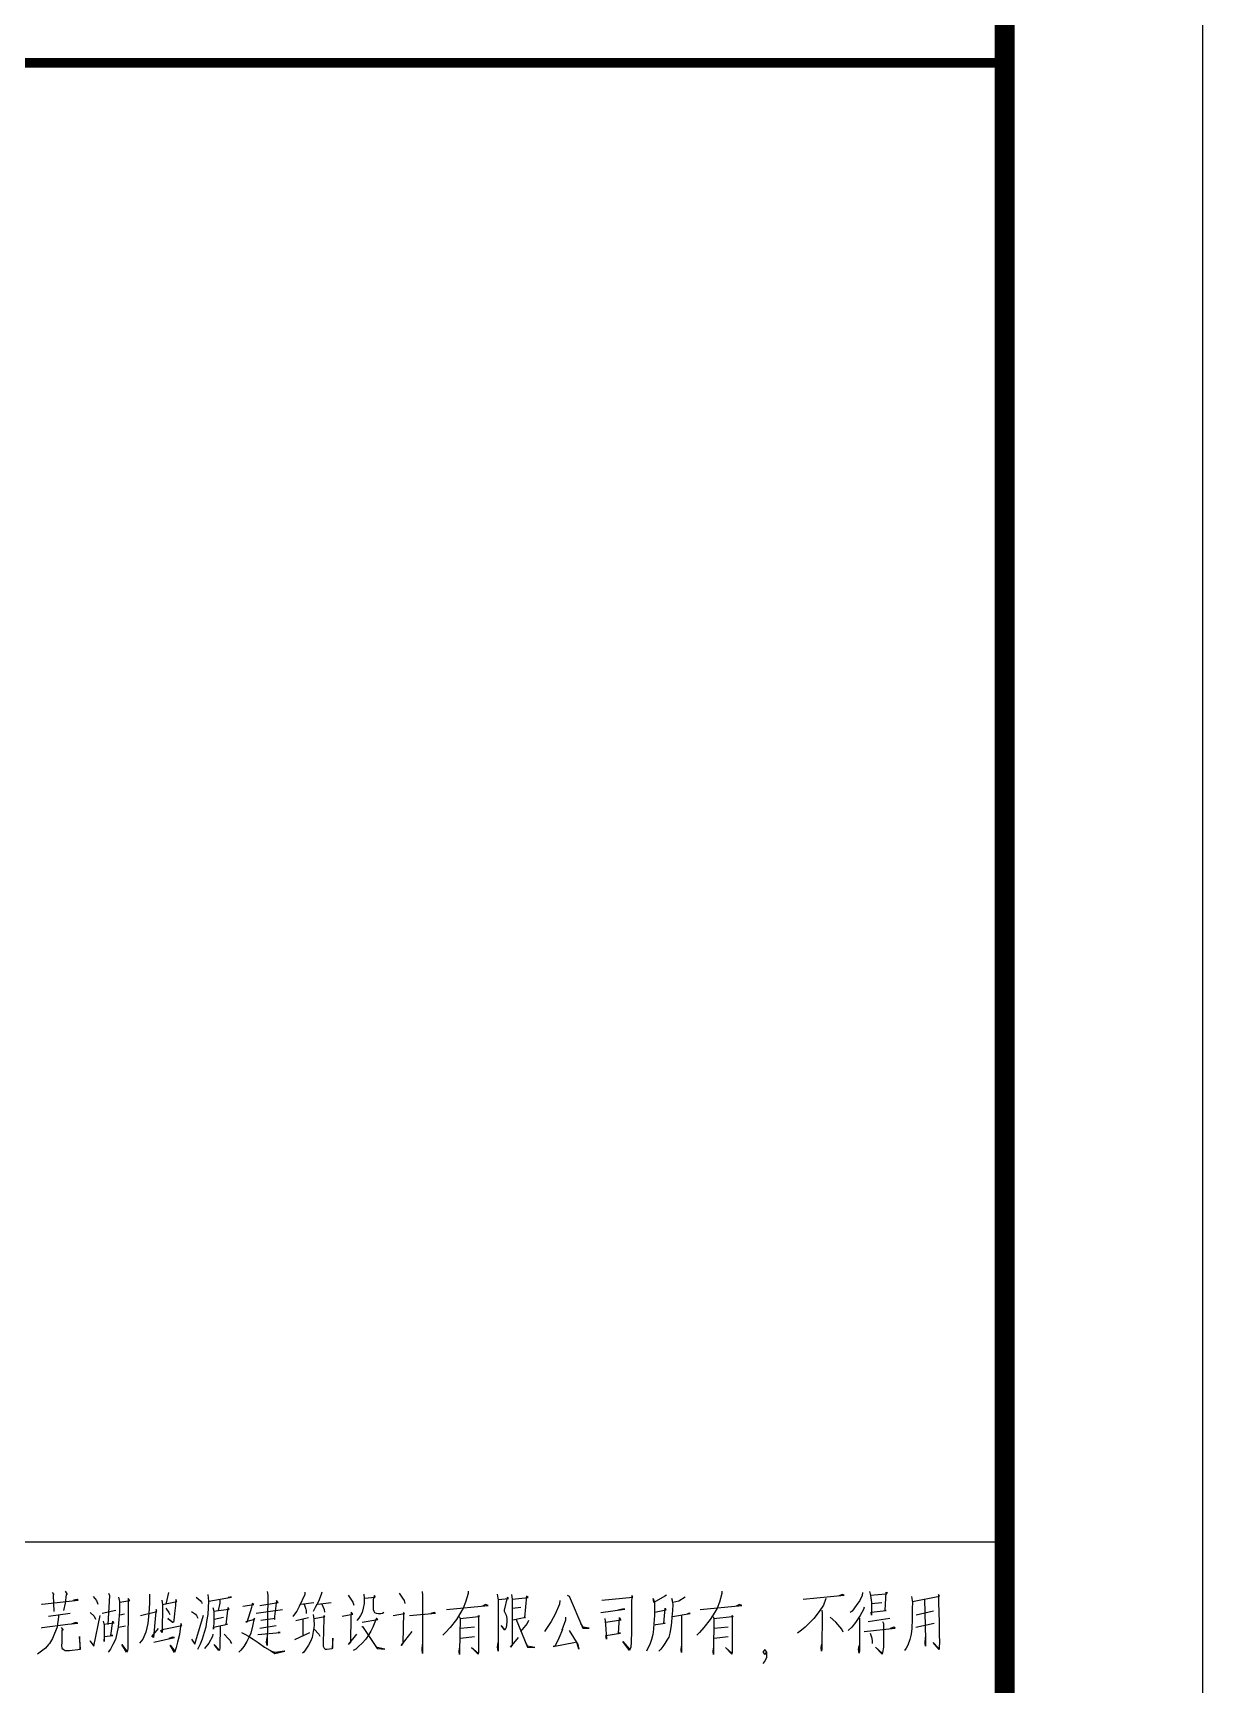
# Model space of a CAD drawing. Extents: x 2506385 to 2810062, y -487803 to -193521.
# Drawn here: x 2802262 to 2805212, y -459719 to -455555 of the extents above; entities that cross this region are included whole.
import ezdxf

# ---------------------------------------------------------------- set-up
doc = ezdxf.new("R2010")
doc.units = 0
doc.header["$LTSCALE"] = 1000
doc.header["$MEASUREMENT"] = 0
doc.layers.add('PUB_TITLE', color=4, linetype='Continuous')

# ---------------------------------------------------------------- blocks, each defined once
blk = doc.blocks.new('EWW')
at = {"layer": 'PUB_TITLE'}
for p, q in [((-165269.7518134473, 286116.4685459556), (-158269.7518069281, 286116.4685459556)), ((-163121.8421497329, 285802.081687104), (-162940.4248267303, 285822.2391674155)), ((-163071.4484488985, 285860.0344430003), (-163063.3854567653, 285849.9557028441)), ((-163063.3854567653, 285849.9557028441), (-163067.4169528319, 285847.4360178057)), ((-163067.4169528319, 285847.4360178057), (-163063.3854567653, 285764.2864115192)), ((-163006.944511831, 285867.5934981173), (-162996.8657716627, 285849.9557028441)), ((-163000.8972677311, 285849.9557028441), (-163006.944511831, 285807.1210571816)), ((-162996.8657716627, 285849.9557028441), (-163000.8972677311, 285849.9557028441)), ((-162946.4720708302, 285824.7588524539), (-162964.6138031299, 285822.2391674155)), ((-162940.4248267303, 285822.2391674155), (-162946.4720708302, 285824.7588524539)), ((-162865.8421494944, 285839.8769626878), (-162847.7004171929, 285819.7194823762)), ((-162847.7004171929, 285819.7194823762), (-162841.653173093, 285802.081687104)), ((-162783.1964801254, 285844.9163327655), (-162791.2594722605, 285698.7746005058)), ((-162787.227976192, 285857.514757961), (-162783.1964801254, 285844.9163327655)), ((-162736.8342753595, 285837.3572776495), (-162732.8027792929, 285814.6801122995)), ((-162732.8027792929, 285814.6801122995), (-162732.8027792929, 285764.2864115201)), ((-162730.7870312596, 285812.1604272602), (-162680.3933304253, 285819.7194823772)), ((-162688.4563225585, 285829.7982225334), (-162688.4563225585, 285792.0029469486)), ((-162680.3933304253, 285819.7194823772), (-162688.4563225585, 285829.7982225334)), ((-162581.621676788, 285852.4753878834), (-162581.621676788, 285807.1210571816)), ((-162519.1334877538, 285822.2391674155), (-162515.1019916872, 285799.5620020656)), ((-162515.1019916872, 285799.5620020647), (-162442.5350624865, 285814.6801122986)), ((-162484.8657711858, 285860.0344430003), (-162498.9760074208, 285802.081687104)), ((-162448.5823065864, 285824.7588524548), (-162450.5980546197, 285794.522631987)), ((-162442.5350624865, 285814.6801122986), (-162448.5823065864, 285824.7588524548)), ((-162345.7791568844, 285837.3572776495), (-162325.6216765495, 285819.7194823762)), ((-162325.6216765495, 285819.7194823762), (-162319.5744324496, 285812.1604272602)), ((-162287.3224639168, 285849.9557028441), (-162283.2909678502, 285817.1997973369)), ((-162283.2909678502, 285817.1997973369), (-162285.3067158835, 285784.4438918307)), ((-162281.2752198169, 285817.1997973369), (-162168.3933299484, 285837.3572776485)), ((-162226.850022916, 285822.2391674146), (-162226.850022916, 285807.1210571807)), ((-162174.4405740483, 285837.3572776485), (-162184.5193142148, 285834.8375926092)), ((-162168.3933299484, 285837.3572776485), (-162174.4405740483, 285837.3572776485)), ((-161986.976006944, 285865.073813078), (-161984.9602589107, 285847.4360178048)), ((-161984.9602589107, 285847.4360178048), (-161986.976006944, 285592.9478288693)), ((-161940.6138021762, 285819.7194823762), (-161952.708290376, 285726.4911359344)), ((-161932.550810043, 285809.64074222), (-161940.6138021762, 285819.7194823762)), ((-161797.4956918063, 285849.9557028441), (-161825.7161642744, 285789.4832619084)), ((-161797.4956918063, 285862.5541280387), (-161797.4956918063, 285849.9557028441)), ((-161728.9602586722, 285814.6801122986), (-161745.0862429386, 285784.4438918307)), ((-161714.8500224373, 285849.9557028441), (-161728.9602586722, 285814.6801122986)), ((-161712.834274404, 285862.5541280387), (-161714.8500224373, 285849.9557028441)), ((-161579.7949042025, 285847.4360178057), (-161555.605927801, 285812.1604272602)), ((-161501.1807309, 285852.4753878843), (-161499.1649828667, 285829.7982225334)), ((-161499.1649828667, 285829.7982225334), (-161499.1649828667, 285804.6013721433)), ((-161497.1492348353, 285832.3179075727), (-161442.7240379343, 285837.3572776504)), ((-161446.7555340009, 285844.9163327664), (-161452.8027781008, 285824.7588524548)), ((-161452.8027781008, 285824.7588524548), (-161452.8027781008, 285807.1210571826)), ((-161442.7240379343, 285837.3572776504), (-161446.7555340009, 285844.9163327664)), ((-161321.7791559307, 285857.514757961), (-161305.6531716625, 285832.3179075709)), ((-161305.6531716625, 285832.3179075709), (-161297.5901795293, 285819.7194823762)), ((-161297.5901795293, 285819.7194823762), (-161293.5586834627, 285804.6013721423)), ((-161206.8815180289, 285865.0738130771), (-161204.8657699956, 285847.4360178048)), ((-161204.8657699956, 285847.4360178048), (-161204.8657699956, 285552.6328682452)), ((-160975.0704941901, 285854.9950729217), (-160987.1649823899, 285812.1604272593)), ((-160975.0704941901, 285867.5934981173), (-160975.0704941901, 285854.9950729217)), ((-160827.9208877536, 285852.4753878834), (-160823.889391687, 285822.2391674155)), ((-160823.889391687, 285822.2391674155), (-160823.889391687, 285565.2312934408)), ((-160821.8736436537, 285824.7588524539), (-160771.4799428193, 285829.7982225325)), ((-160777.5271869192, 285834.8375926102), (-160793.6531711856, 285771.8454666352)), ((-160771.4799428193, 285829.7982225325), (-160777.5271869192, 285834.8375926102)), ((-160755.3539585529, 285849.9557028441), (-160753.3382105196, 285827.2785374932)), ((-160753.3382105196, 285827.2785374932), (-160753.3382105196, 285595.4675139086)), ((-160751.3224624863, 285827.2785374932), (-160672.7082891839, 285834.8375926102)), ((-160680.7712813171, 285842.3966477262), (-160690.8500214855, 285734.0501910513)), ((-160672.7082891839, 285834.8375926102), (-160680.7712813171, 285842.3966477262)), ((-160511.4484465143, 285819.7194823762), (-160513.4641945476, 285802.081687104)), ((-160475.1649819131, 285847.4360178057), (-160465.0862417466, 285842.3966477271)), ((-160465.0862417466, 285842.3966477271), (-160396.5508086125, 285681.1368052335)), ((-160299.7949030104, 285822.2391674155), (-160144.5823044407, 285837.3572776495)), ((-160148.6138005073, 285844.9163327655), (-160150.6295485406, 285807.1210571816)), ((-160144.5823044407, 285837.3572776495), (-160148.6138005073, 285844.9163327655)), ((-160041.7791547386, 285829.7982225325), (-160035.7319106387, 285809.6407422209)), ((-160037.747658672, 285809.6407422209), (-160041.7791547386, 285829.7982225325)), ((-159983.3224617711, 285842.3966477271), (-160037.747658672, 285809.6407422209)), ((-159975.259469636, 285847.4360178057), (-159983.3224617711, 285842.3966477271)), ((-159947.0389971698, 285829.7982225316), (-159943.0075011032, 285799.5620020637)), ((-159943.0075011032, 285809.64074222), (-159947.0389971698, 285829.7982225316)), ((-159912.7712806019, 285817.1997973369), (-159943.0075011032, 285809.64074222)), ((-159880.5193120691, 285837.3572776485), (-159912.7712806019, 285817.1997973369)), ((-159695.070492998, 285854.9950729217), (-159707.1649811978, 285812.1604272593)), ((-159695.070492998, 285867.5934981173), (-159695.070492998, 285854.9950729217)), ((-159285.8736422232, 285827.2785374932), (-159078.2515947858, 285847.4360178048)), ((-159170.9760043214, 285829.7982225325), (-159183.0704925212, 285797.0423170254)), ((-159086.314586919, 285849.9557028441), (-159108.4878152872, 285842.3966477271)), ((-159078.2515947858, 285847.4360178048), (-159086.314586919, 285849.9557028441)), ((-158999.6374214834, 285819.7194823762), (-159017.779153785, 285794.522631987)), ((-158987.5429332836, 285844.9163327664), (-158999.6374214834, 285819.7194823762)), ((-158985.5271852503, 285860.0344430003), (-158987.5429332836, 285844.9163327664)), ((-158951.2594686823, 285865.073813078), (-158945.2122245824, 285844.9163327664)), ((-158868.6137993152, 285852.4753878834), (-158945.2122245824, 285844.9163327664)), ((-158945.2122245824, 285844.9163327664), (-158941.1807285158, 285809.6407422209)), ((-158872.6452953818, 285769.3257815968), (-158866.5980512819, 285862.5541280387)), ((-158862.5665552153, 285860.0344430003), (-158868.6137993152, 285852.4753878834)), ((-158866.5980512819, 285862.5541280387), (-158862.5665552153, 285860.0344430003)), ((-158739.6059251784, 285839.8769626878), (-158733.5586810785, 285809.6407422209)), ((-158733.5586810785, 285814.6801122976), (-158598.5035628437, 285842.3966477262)), ((-158673.0862400776, 285824.7588524539), (-158669.054744011, 285625.7037343755)), ((-158602.5350589103, 285849.9557028431), (-158602.5350589103, 285812.1604272593)), ((-158598.5035628437, 285842.3966477262), (-158602.5350589103, 285849.9557028431)), ((-163125.8736457995, 285802.081687104), (-163121.8421497329, 285802.081687104)), ((-163089.5901811982, 285741.6092461692), (-162980.7397873963, 285756.7273564031)), ((-163039.1964803638, 285744.1289312076), (-163041.2122283971, 285718.9320808183)), ((-163006.944511831, 285807.1210571816), (-163015.0075039642, 285769.3257815968)), ((-162879.9523857275, 285759.2470414415), (-162859.7949053945, 285741.6092461683)), ((-162861.8106534278, 285590.42814383), (-162829.5586848932, 285744.1289312076)), ((-162859.7949053945, 285741.6092461683), (-162853.7476612946, 285726.4911359344)), ((-162819.4799447267, 285756.7273564022), (-162750.9445115926, 285771.8454666361)), ((-162732.8027792929, 285764.2864115201), (-162734.8185273262, 285723.971450896)), ((-162706.5980548582, 285751.6879863245), (-162730.7870312596, 285746.6486162469)), ((-162688.4563225585, 285792.0029469486), (-162690.4720705918, 285595.4675139096)), ((-162625.9681335224, 285744.1289312076), (-162543.3224641534, 285764.2864115192)), ((-162583.6374248213, 285756.7273564022), (-162589.6846689212, 285703.8139705844)), ((-162581.621676788, 285807.1210571816), (-162583.6374248213, 285756.7273564022)), ((-162551.3854562885, 285746.6486162459), (-162561.464196455, 285633.2627894925)), ((-162547.35396022, 285774.3651516754), (-162551.3854562885, 285746.6486162459)), ((-162543.3224641534, 285764.2864115192), (-162547.35396022, 285774.3651516754)), ((-162515.1019916872, 285799.5620020656), (-162517.1177397205, 285658.4596398836)), ((-162498.9760074189, 285781.9242067924), (-162482.8500231525, 285759.2470414415)), ((-162482.8500231525, 285759.2470414415), (-162478.8185270859, 285749.1683012852)), ((-162454.6295506863, 285754.2076713638), (-162458.6610467529, 285718.9320808183)), ((-162450.5980546197, 285794.522631987), (-162454.6295506863, 285754.2076713638)), ((-162369.968133284, 285764.2864115192), (-162349.810652951, 285751.6879863245)), ((-162351.8264009843, 285600.5068839863), (-162309.4956922831, 285746.6486162459)), ((-162349.810652951, 285751.6879863245), (-162343.7634088511, 285744.1289312076)), ((-162343.7634088511, 285744.1289312076), (-162337.7161647512, 285731.530506013)), ((-162319.5744324496, 285812.1604272602), (-162315.542936383, 285804.6013721433)), ((-162287.3224639168, 285749.1683012852), (-162293.3697080167, 285713.8927107397)), ((-162285.3067158835, 285784.4438918307), (-162287.3224639168, 285749.1683012852)), ((-162261.1177394839, 285784.4438918298), (-162257.0862434173, 285766.8060965575)), ((-162180.4878181482, 285774.3651516745), (-162259.1019914506, 285764.2864115182)), ((-162257.0862434173, 285766.8060965575), (-162257.0862434173, 285718.9320808174)), ((-162255.070495384, 285726.4911359334), (-162208.7082906163, 285736.5698760897)), ((-162226.850022916, 285807.1210571807), (-162234.9130150492, 285769.3257815959)), ((-162194.5980543832, 285698.7746005058), (-162184.5193142148, 285784.4438918298)), ((-162184.5193142148, 285784.4438918298), (-162180.4878181482, 285774.3651516745)), ((-162109.936636979, 285792.0029469477), (-162055.511440078, 285799.5620020647)), ((-162067.6059282778, 285784.4438918307), (-162089.779156646, 285708.8533406612)), ((-162063.5744322112, 285804.6013721423), (-162067.6059282778, 285784.4438918307)), ((-162055.511440078, 285799.5620020647), (-162063.5744322112, 285804.6013721423)), ((-162053.4956920447, 285731.530506012), (-162061.5586841779, 285691.2155453879)), ((-162049.4641959781, 285726.4911359344), (-162053.4956920447, 285731.530506012)), ((-162043.4169518782, 285756.7273564022), (-161910.3775816748, 285774.3651516745)), ((-162025.2752195785, 285794.5226319861), (-161932.550810043, 285809.64074222)), ((-161849.905140674, 285751.6879863245), (-161857.968132809, 285739.0895611299)), ((-161837.8106524742, 285766.8060965585), (-161849.905140674, 285751.6879863245)), ((-161843.8578965741, 285718.9320808174), (-161779.3539595066, 285734.0501910513)), ((-161825.7161642744, 285789.4832619084), (-161837.8106524742, 285766.8060965585)), ((-161817.6531721412, 285802.081687104), (-161753.1492350718, 285809.6407422209)), ((-161801.5271878729, 285802.081687104), (-161793.4641957397, 285776.8848367138)), ((-161793.4641957397, 285776.8848367138), (-161791.4484477064, 285769.3257815968)), ((-161791.4484477064, 285769.3257815968), (-161791.4484477064, 285754.2076713638)), ((-161745.0862429386, 285784.4438918307), (-161755.1649831051, 285764.2864115192)), ((-161755.164983107, 285749.1683012852), (-161753.1492350737, 285726.4911359344)), ((-161751.1334870404, 285729.0108209737), (-161696.7082901394, 285739.0895611299)), ((-161732.9917547388, 285802.081687104), (-161664.4563216048, 285809.6407422209)), ((-161712.8342744058, 285802.081687104), (-161700.7397862042, 285774.3651516754)), ((-161702.7555342393, 285744.1289312076), (-161702.7555342393, 285729.0108209737)), ((-161696.7082901394, 285739.0895611299), (-161702.7555342393, 285744.1289312076)), ((-161700.7397862042, 285774.3651516754), (-161698.7240381709, 285761.7667264799)), ((-161610.031124702, 285741.6092461692), (-161555.605927801, 285751.6879863245)), ((-161565.6846679694, 285741.6092461692), (-161567.7004160027, 285608.0659391042)), ((-161563.6689199361, 285761.7667264808), (-161565.6846679694, 285741.6092461692)), ((-161555.605927801, 285751.6879863245), (-161563.6689199361, 285761.7667264808)), ((-161555.605927801, 285812.1604272602), (-161551.5744317344, 285797.0423170263)), ((-161525.3697073015, 285731.5305060139), (-161535.448447468, 285718.9320808193)), ((-161517.3067151683, 285744.1289312085), (-161525.3697073015, 285731.5305060139)), ((-161509.2437230332, 285759.2470414424), (-161517.3067151683, 285744.1289312085)), ((-161503.1964789333, 285781.9242067933), (-161509.2437230332, 285759.2470414424)), ((-161499.1649828667, 285804.6013721433), (-161503.1964789333, 285781.9242067933)), ((-161452.8027781008, 285807.1210571826), (-161452.8027781008, 285792.0029469486)), ((-161452.8027781008, 285792.0029469486), (-161452.8027781008, 285774.3651516763)), ((-161452.8027781008, 285774.3651516763), (-161450.7870300675, 285766.8060965594)), ((-161450.7870300675, 285766.8060965594), (-161446.7555340009, 285759.2470414424)), ((-161446.7555340009, 285759.2470414424), (-161438.6925418659, 285756.7273564041)), ((-161436.6767938326, 285731.5305060139), (-161444.7397859658, 285711.3730257023)), ((-161438.6925418659, 285756.7273564041), (-161428.6138016994, 285754.2076713648)), ((-161430.6295497327, 285723.9714508969), (-161436.6767938326, 285731.5305060139)), ((-161428.6138016994, 285754.2076713648), (-161414.5035654663, 285754.2076713648)), ((-161414.5035654663, 285754.2076713648), (-161406.4405733331, 285756.7273564041)), ((-161406.4405733331, 285756.7273564041), (-161400.3933292332, 285761.7667264817)), ((-161352.0153764302, 285744.1289312067), (-161295.574431496, 285754.2076713629)), ((-161299.6059275626, 285759.2470414406), (-161303.6374236292, 285603.0265690247)), ((-161295.574431496, 285754.2076713629), (-161299.6059275626, 285759.2470414406)), ((-161269.3697070631, 285744.1289312067), (-161138.346084893, 285756.7273564013)), ((-161146.409077028, 285759.2470414406), (-161162.5350612944, 285754.2076713629)), ((-161138.346084893, 285756.7273564013), (-161146.409077028, 285759.2470414406)), ((-161083.920887992, 285774.3651516745), (-160874.2830925214, 285794.5226319861)), ((-161011.3539587914, 285761.7667264799), (-161033.5271871577, 285723.971450896)), ((-161019.4169509246, 285739.089561129), (-161015.385454858, 285729.0108209727)), ((-161015.385454858, 285729.0108209727), (-160922.6610453224, 285739.089561129)), ((-160999.2594705897, 285781.9242067914), (-161011.3539587914, 285761.7667264799)), ((-160987.1649823899, 285812.1604272593), (-160999.2594705897, 285781.9242067914)), ((-160922.6610453224, 285744.1289312067), (-160918.6295492558, 285739.089561129)), ((-160922.6610453224, 285739.089561129), (-160922.6610453224, 285744.1289312067)), ((-160918.6295492558, 285739.089561129), (-160922.6610453224, 285736.5698760906)), ((-160922.6610453224, 285736.5698760906), (-160922.6610453224, 285560.1919233622)), ((-160886.3775807212, 285799.5620020637), (-160902.5035649894, 285792.0029469477)), ((-160874.2830925214, 285794.5226319861), (-160886.3775807212, 285799.5620020637)), ((-160793.6531711856, 285771.8454666352), (-160793.6531711856, 285766.8060965575)), ((-160793.6531711856, 285766.8060965575), (-160789.621675119, 285759.2470414415)), ((-160789.621675119, 285759.2470414415), (-160783.5744310191, 285746.6486162459)), ((-160783.5744310191, 285746.6486162459), (-160779.5429349525, 285729.0108209737)), ((-160708.9917537852, 285784.4438918307), (-160751.3224624863, 285779.4045217531)), ((-160684.8027773856, 285734.0501910513), (-160749.306714453, 285721.4517658558)), ((-160690.8500214855, 285734.0501910513), (-160684.8027773856, 285734.0501910513)), ((-160535.6374229139, 285751.6879863245), (-160555.7949032488, 285713.8927107407)), ((-160513.4641945476, 285802.081687104), (-160535.6374229139, 285751.6879863245)), ((-160483.2279740463, 285736.5698760916), (-160483.2279740463, 285721.4517658576)), ((-160305.8421471084, 285759.2470414415), (-160184.8972651067, 285776.8848367138)), ((-160196.9917533065, 285776.8848367138), (-160219.1649816746, 285771.8454666361)), ((-160217.1492336413, 285655.9399548434), (-160211.1019895414, 285734.0501910513)), ((-160211.1019895414, 285734.0501910513), (-160205.0547454415, 285721.4517658567)), ((-160184.8972651067, 285776.8848367138), (-160196.9917533065, 285776.8848367138)), ((-160150.6295485406, 285807.1210571816), (-160150.6295485406, 285666.0186949996)), ((-160035.7319106387, 285744.1289312076), (-160037.747658672, 285703.8139705844)), ((-160035.7319106387, 285809.6407422209), (-160035.7319106387, 285744.1289312076)), ((-159977.2752176712, 285771.8454666352), (-160033.7161626054, 285759.2470414406)), ((-159987.3539578377, 285703.8139705835), (-159981.3067137378, 285781.9242067914)), ((-159981.3067137378, 285781.9242067914), (-159977.2752176712, 285771.8454666352)), ((-159947.0389971698, 285736.5698760897), (-159949.0547452031, 285708.8533406612)), ((-159945.0232491365, 285769.3257815959), (-159947.0389971698, 285736.5698760897)), ((-159943.0075011032, 285799.5620020637), (-159945.0232491365, 285769.3257815959)), ((-159945.0232491365, 285739.0895611281), (-159854.3145876343, 285754.207671362)), ((-159898.6610443688, 285744.1289312067), (-159898.6610443688, 285557.6722383229)), ((-159860.3618317342, 285756.7273564013), (-159870.4405719026, 285751.6879863227)), ((-159854.3145876343, 285754.207671362), (-159860.3618317342, 285756.7273564013)), ((-159803.9208867999, 285774.3651516745), (-159594.2830913293, 285794.5226319861)), ((-159731.3539575993, 285761.7667264799), (-159753.5271859656, 285723.971450896)), ((-159739.4169497325, 285739.089561129), (-159735.3854536659, 285729.0108209727)), ((-159735.3854536659, 285729.0108209727), (-159642.6610441303, 285739.089561129)), ((-159719.2594693976, 285781.9242067914), (-159731.3539575993, 285761.7667264799)), ((-159707.1649811978, 285812.1604272593), (-159719.2594693976, 285781.9242067914)), ((-159642.6610441303, 285744.1289312067), (-159638.6295480637, 285739.089561129)), ((-159642.6610441303, 285739.089561129), (-159642.6610441303, 285744.1289312067)), ((-159638.6295480637, 285739.089561129), (-159642.6610441303, 285736.5698760906)), ((-159642.6610441303, 285736.5698760906), (-159642.6610441303, 285560.1919233622)), ((-159606.3775795291, 285799.5620020637), (-159622.5035637973, 285792.0029469477)), ((-159594.2830913293, 285794.5226319861), (-159606.3775795291, 285799.5620020637)), ((-159205.2437208875, 285764.2864115192), (-159231.4484453222, 285729.0108209737)), ((-159183.0704925212, 285797.0423170254), (-159205.2437208875, 285764.2864115192)), ((-159191.1334846544, 285771.8454666361), (-159189.1177366211, 285756.7273564022)), ((-159189.1177366211, 285756.7273564022), (-159191.1334846544, 285575.3100335971)), ((-159120.582303487, 285711.3730257004), (-159148.8027759532, 285736.5698760906)), ((-159037.936634118, 285766.8060965575), (-159048.0153742845, 285759.2470414415)), ((-159017.779153785, 285794.522631987), (-159037.936634118, 285766.8060965575)), ((-158997.6216734501, 285744.1289312076), (-159021.8106498516, 285708.8533406621)), ((-159001.6531695167, 285731.530506013), (-159001.6531695167, 285570.2706635194)), ((-158981.4956891837, 285774.3651516754), (-158997.6216734501, 285744.1289312076)), ((-158977.4641931171, 285786.96357687), (-158981.4956891837, 285774.3651516754)), ((-158957.3067127841, 285713.8927107407), (-158848.4563189822, 285731.530506013)), ((-158943.1964765491, 285761.7667264808), (-158866.5980512819, 285769.3257815968)), ((-158941.1807285158, 285746.6486162469), (-158943.1964765491, 285761.7667264808)), ((-158941.1807285158, 285804.6013721433), (-158888.7712796482, 285809.6407422209)), ((-158941.1807285158, 285809.6407422209), (-158941.1807285158, 285776.8848367147)), ((-158941.1807285158, 285776.8848367147), (-158941.1807285158, 285756.7273564031)), ((-158941.1807285158, 285756.7273564031), (-158941.1807285158, 285746.6486162469)), ((-158866.5980512819, 285769.3257815968), (-158872.6452953818, 285769.3257815968)), ((-158733.5586810785, 285809.6407422209), (-158735.5744291118, 285779.4045217531)), ((-158735.5744291118, 285779.4045217531), (-158735.5744291118, 285726.4911359344)), ((-158628.7397833432, 285766.8060965575), (-158715.4169487788, 285746.6486162459)), ((-158602.5350589103, 285812.1604272593), (-158600.519310877, 285708.8533406612)), ((-163125.8736457995, 285681.1368052335), (-163121.8421497329, 285683.6564902719)), ((-163121.8421497329, 285683.6564902719), (-162992.8342755961, 285701.2942855451)), ((-163059.3539606987, 285653.420269805), (-163069.4327008652, 285628.2234194148)), ((-163047.259472497, 285686.1761753112), (-163059.3539606987, 285653.420269805)), ((-163043.2279764304, 285716.412395779), (-163047.259472497, 285686.1761753112)), ((-163041.2122283971, 285718.9320808183), (-163043.2279764304, 285716.412395779)), ((-163027.101992164, 285683.6564902719), (-163017.0232519975, 285671.0580650773)), ((-163023.0704960974, 285671.0580650773), (-163023.0704960974, 285613.1053091809)), ((-163017.0232519975, 285671.0580650773), (-163023.0704960974, 285671.0580650773)), ((-162992.8342755961, 285701.2942855451), (-162942.4405747636, 285706.3336556228)), ((-162952.5193149301, 285708.8533406612), (-162976.7082913297, 285701.2942855451)), ((-162942.4405747636, 285706.3336556228), (-162952.5193149301, 285708.8533406612)), ((-162815.4484486601, 285716.412395779), (-162809.4012045602, 285696.2549154675)), ((-162761.0232517591, 285706.3336556228), (-162811.4169525935, 285698.7746005068)), ((-162809.4012045602, 285696.2549154675), (-162809.4012045602, 285613.1053091809)), ((-162775.1334879941, 285643.3415296488), (-162765.0547478257, 285716.412395779)), ((-162765.0547478257, 285716.412395779), (-162761.0232517591, 285706.3336556228)), ((-162744.8972674927, 285653.420269805), (-162752.9602596259, 285623.1840493381)), ((-162738.8500233928, 285686.1761753121), (-162744.8972674927, 285653.420269805)), ((-162734.8185273262, 285723.971450896), (-162738.8500233928, 285686.1761753121)), ((-162702.5665587916, 285691.2155453898), (-162736.8342753595, 285683.6564902728)), ((-162599.7634090895, 285660.979324922), (-162613.8736453226, 285625.7037343765)), ((-162589.6846689212, 285703.8139705844), (-162599.7634090895, 285660.979324922)), ((-162569.5271885882, 285638.3021595711), (-162535.2594720202, 285678.6171201942)), ((-162523.1649838204, 285668.5383800389), (-162509.0547475873, 285676.0974351559)), ((-162517.1177397205, 285658.4596398836), (-162523.1649838204, 285668.5383800389)), ((-162509.0547475873, 285676.0974351559), (-162418.3460860851, 285693.7352304282)), ((-162488.8972672524, 285729.0108209737), (-162462.6925428195, 285711.3730257014)), ((-162464.7082908528, 285708.8533406621), (-162488.8972672524, 285729.0108209737)), ((-162460.6767947862, 285711.3730257014), (-162464.7082908528, 285708.8533406621)), ((-162458.6610467529, 285718.9320808183), (-162460.6767947862, 285711.3730257014)), ((-162430.4405742849, 285648.3808997273), (-162440.5193144514, 285610.5856241435)), ((-162422.3775821517, 285703.8139705844), (-162430.4405742849, 285648.3808997273)), ((-162418.3460860851, 285693.7352304282), (-162422.3775821517, 285703.8139705844)), ((-162305.4641962165, 285658.4596398817), (-162315.5429363849, 285625.7037343755)), ((-162297.4012040833, 285686.1761753112), (-162305.4641962165, 285658.4596398817)), ((-162293.3697080167, 285713.8927107397), (-162297.4012040833, 285686.1761753112)), ((-162261.1177394839, 285650.9005847648), (-162263.1334875172, 285638.3021595692)), ((-162257.0862434173, 285718.9320808174), (-162259.1019914506, 285676.097435155)), ((-162259.1019914506, 285686.1761753103), (-162188.5508102833, 285701.2942855442)), ((-162259.1019914506, 285676.097435155), (-162259.1019914506, 285686.1761753103)), ((-162224.8342748827, 285688.6958603496), (-162226.850022916, 285582.8690887121)), ((-162204.6767945497, 285650.9005847648), (-162184.5193142148, 285628.2234194139)), ((-162188.5508102833, 285701.2942855442), (-162194.5980543832, 285698.7746005058)), ((-162117.9996291141, 285658.4596398817), (-162097.8421487792, 285648.3808997255)), ((-162097.8421487792, 285648.3808997255), (-162081.7161645128, 285640.8218446095)), ((-162093.8106527126, 285713.8927107388), (-162049.4641959781, 285726.4911359344)), ((-162089.779156646, 285708.8533406612), (-162093.8106527126, 285713.8927107388)), ((-162069.6216763111, 285655.9399548424), (-162079.7004164795, 285633.2627894925)), ((-162061.5586841779, 285691.2155453879), (-162069.6216763111, 285655.9399548424)), ((-162035.353959745, 285648.3808997264), (-161922.4720698765, 285658.4596398817)), ((-162025.2752195785, 285681.1368052326), (-161942.6295502095, 285693.7352304272)), ((-161946.6610462761, 285729.0108209727), (-162019.2279754786, 285718.9320808174)), ((-161952.708290376, 285726.4911359344), (-161946.6610462761, 285729.0108209727)), ((-161928.5193139764, 285660.979324921), (-161934.5665580763, 285655.9399548434)), ((-161922.4720698765, 285658.4596398817), (-161928.5193139764, 285660.979324921)), ((-161847.8893926425, 285623.1840493372), (-161773.3067154067, 285658.4596398817)), ((-161807.5744319747, 285723.9714508951), (-161807.5744319747, 285640.8218446095)), ((-161755.164983107, 285663.4990099603), (-161761.2122272069, 285633.2627894925)), ((-161751.1334870404, 285693.7352304282), (-161755.164983107, 285663.4990099603)), ((-161753.1492350737, 285726.4911359344), (-161751.1334870404, 285693.7352304282)), ((-161751.1334870404, 285676.097435155), (-161726.9445106389, 285650.9005847657)), ((-161726.9445106389, 285650.9005847657), (-161722.9130145723, 285640.8218446095)), ((-161702.7555342393, 285729.0108209737), (-161704.7712822726, 285608.0659391033)), ((-161577.7791561692, 285597.9871989479), (-161535.448447468, 285650.9005847666)), ((-161511.2594710684, 285688.6958603524), (-161507.2279750018, 285688.6958603524)), ((-161509.2437230351, 285711.3730257023), (-161430.6295497327, 285723.9714508969)), ((-161507.2279750018, 285688.6958603524), (-161432.645297766, 285577.8297186373)), ((-161474.9760064671, 285648.3808997283), (-161491.1019907354, 285625.7037343774)), ((-161464.8972663006, 285666.0186950006), (-161474.9760064671, 285648.3808997283)), ((-161454.8185261341, 285686.1761753121), (-161464.8972663006, 285666.0186950006)), ((-161444.7397859658, 285711.3730257023), (-161454.8185261341, 285686.1761753121)), ((-161311.7004157624, 285592.9478288684), (-161257.2752188614, 285663.4990099594)), ((-161087.9523840586, 285658.4596398817), (-161102.0626202917, 285645.8612146871)), ((-161065.7791556923, 285683.6564902719), (-161087.9523840586, 285658.4596398817)), ((-161033.5271871577, 285723.971450896), (-161065.7791556923, 285683.6564902719)), ((-161015.385454858, 285729.0108209727), (-161017.4012028913, 285562.7116084015)), ((-160942.8185256554, 285686.1761753103), (-161013.3697068247, 285678.6171201942)), ((-160807.7634074206, 285693.7352304272), (-160789.621675119, 285673.5777501157)), ((-160789.621675119, 285671.0580650773), (-160807.7634074206, 285693.7352304272)), ((-160783.5744310191, 285683.6564902719), (-160789.621675119, 285671.0580650773)), ((-160781.5586829858, 285696.2549154675), (-160783.5744310191, 285683.6564902719)), ((-160779.5429349525, 285713.8927107397), (-160781.5586829858, 285696.2549154675)), ((-160779.5429349525, 285729.0108209737), (-160779.5429349525, 285713.8927107397)), ((-160733.1807301866, 285723.9714508951), (-160674.7240372172, 285585.3887737514)), ((-160676.7397852505, 285703.8139705826), (-160711.0075018185, 285663.4990099594)), ((-160670.6925411506, 285718.9320808165), (-160676.7397852505, 285703.8139705826)), ((-160575.9523835818, 285683.6564902728), (-160590.0626198149, 285663.4990099613)), ((-160555.7949032488, 285713.8927107407), (-160575.9523835818, 285683.6564902728)), ((-160499.3539583127, 285673.5777501166), (-160517.4956906142, 285630.7431044541)), ((-160483.2279740463, 285721.4517658576), (-160501.369706346, 285671.0580650782)), ((-160501.369706346, 285671.0580650782), (-160499.3539583127, 285673.5777501166)), ((-160465.0862417466, 285668.5383800389), (-160420.7397850121, 285597.9871989479)), ((-160394.5350605792, 285686.1761753112), (-160406.629548779, 285703.8139705844)), ((-160396.5508086125, 285681.1368052335), (-160392.5193125459, 285681.1368052335)), ((-160364.2988400778, 285681.1368052335), (-160394.5350605792, 285686.1761753112)), ((-160392.5193125459, 285681.1368052335), (-160364.2988400778, 285681.1368052335)), ((-160285.6846667754, 285729.0108209737), (-160281.6531707088, 285698.7746005058)), ((-160281.6531707088, 285698.7746005058), (-160277.6216746422, 285625.7037343755)), ((-160205.0547454415, 285721.4517658567), (-160279.6374226755, 285708.8533406612)), ((-160279.6374226755, 285643.3415296488), (-160207.070493473, 285655.9399548434)), ((-160207.070493473, 285655.9399548434), (-160217.1492336413, 285655.9399548434)), ((-160150.6295485406, 285666.0186949996), (-160152.6452965739, 285610.5856241425)), ((-160043.7949027719, 285648.3808997264), (-160049.8421468718, 285623.1840493372)), ((-160039.7634067053, 285676.097435155), (-160043.7949027719, 285648.3808997264)), ((-160037.747658672, 285703.8139705844), (-160039.7634067053, 285676.097435155)), ((-160031.7004145721, 285696.2549154665), (-160027.6689185055, 285698.7746005058)), ((-160027.6689185055, 285698.7746005058), (-159981.3067137378, 285706.3336556219)), ((-159981.3067137378, 285706.3336556219), (-159987.3539578377, 285703.8139705835)), ((-159957.1177373363, 285655.9399548424), (-159963.1649814362, 285635.7824745309)), ((-159953.0862412697, 285683.656490271), (-159957.1177373363, 285655.9399548424)), ((-159949.0547452031, 285708.8533406612), (-159953.0862412697, 285683.656490271)), ((-159807.9523828665, 285658.4596398817), (-159822.0626190996, 285645.8612146871)), ((-159785.7791545002, 285683.6564902719), (-159807.9523828665, 285658.4596398817)), ((-159753.5271859656, 285723.971450896), (-159785.7791545002, 285683.6564902719)), ((-159735.3854536659, 285729.0108209727), (-159737.4012016992, 285562.7116084015)), ((-159662.8185244633, 285686.1761753103), (-159733.3697056326, 285678.6171201942)), ((-159293.9366343564, 285671.0580650773), (-159314.0941146913, 285655.9399548434)), ((-159275.7949020567, 285686.1761753112), (-159293.9366343564, 285671.0580650773)), ((-159251.6059256552, 285708.8533406621), (-159275.7949020567, 285686.1761753112)), ((-159231.4484453222, 285729.0108209737), (-159251.6059256552, 285708.8533406621)), ((-159090.3460829856, 285676.097435155), (-159120.582303487, 285711.3730257004)), ((-159084.2988388857, 285660.979324922), (-159090.3460829856, 285676.097435155)), ((-159039.9523821513, 285686.1761753112), (-159058.0941144528, 285668.5383800389)), ((-159021.8106498516, 285708.8533406621), (-159039.9523821513, 285686.1761753112)), ((-158977.4641931171, 285663.4990099613), (-158822.2515945474, 285681.1368052335)), ((-158947.2279726157, 285655.9399548434), (-158939.1649804825, 285630.7431044532)), ((-158884.7397835816, 285713.8927107407), (-158880.708287515, 285703.8139705844)), ((-158880.708287515, 285703.8139705844), (-158880.708287515, 285630.7431044541)), ((-158828.2988386473, 285686.1761753112), (-158846.440570947, 285678.6171201952)), ((-158822.2515945474, 285681.1368052335), (-158828.2988386473, 285686.1761753112)), ((-158741.6216732117, 285650.9005847657), (-158747.6689173116, 285623.1840493372)), ((-158737.5901771451, 285678.6171201942), (-158741.6216732117, 285650.9005847657)), ((-158735.5744291118, 285726.4911359344), (-158737.5901771451, 285678.6171201942)), ((-158717.4326968121, 285686.1761753112), (-158624.7082872766, 285706.3336556228)), ((-158600.519310877, 285708.8533406612), (-158600.519310877, 285655.9399548434)), ((-158600.519310877, 285655.9399548434), (-158600.519310877, 285648.3808997264)), ((-158600.519310877, 285648.3808997264), (-158598.5035628437, 285610.5856241425)), ((-163125.8736457995, 285565.2312934408), (-163146.0311261325, 285550.1131832069)), ((-163105.7161654665, 285580.3494036747), (-163125.8736457995, 285565.2312934408)), ((-163089.5901811982, 285597.987198947), (-163105.7161654665, 285580.3494036747)), ((-163085.5586851316, 285603.0265690256), (-163089.5901811982, 285597.987198947)), ((-163069.4327008652, 285628.2234194148), (-163085.5586851316, 285603.0265690256)), ((-163023.0704960974, 285608.0659391033), (-163025.0862441307, 285592.9478288693)), ((-163025.0862441307, 285592.9478288693), (-163023.0704960974, 285580.3494036738)), ((-163023.0704960974, 285613.1053091809), (-163023.0704960974, 285608.0659391033)), ((-163023.0704960974, 285580.3494036738), (-163017.0232519975, 285575.3100335961)), ((-163017.0232519975, 285575.3100335961), (-163006.944511831, 285567.7509784801)), ((-163006.944511831, 285567.7509784801), (-162984.7712834629, 285567.7509784801)), ((-162984.7712834629, 285567.7509784801), (-162928.3303385286, 285575.3100335961)), ((-162934.3775826285, 285638.3021595711), (-162932.3618345952, 285582.869088714)), ((-162928.3303385286, 285575.3100335961), (-162934.3775826285, 285638.3021595711)), ((-162932.3618345952, 285582.869088714), (-162932.3618345952, 285575.3100335971)), ((-162881.9681337608, 285618.1446792586), (-162879.9523857275, 285615.6249942202)), ((-162879.9523857275, 285615.6249942202), (-162861.8106534278, 285590.42814383)), ((-162809.4012045602, 285613.1053091809), (-162807.3854565269, 285638.3021595711)), ((-162807.3854565269, 285638.3021595711), (-162765.0547478257, 285643.3415296488)), ((-162777.1492360274, 285575.3100335971), (-162789.2437242272, 285560.1919233631)), ((-162765.0547478257, 285597.9871989479), (-162777.1492360274, 285575.3100335971)), ((-162765.0547478257, 285643.3415296488), (-162775.1334879941, 285643.3415296488)), ((-162752.9602596259, 285623.1840493381), (-162765.0547478257, 285597.9871989479)), ((-162720.7082910931, 285597.9871989479), (-162694.5035666584, 285565.2312934417)), ((-162696.5193146917, 285560.1919233641), (-162720.7082910931, 285597.9871989479)), ((-162692.4878186251, 285567.750978481), (-162696.5193146917, 285560.1919233641)), ((-162690.4720705918, 285577.8297186363), (-162692.4878186251, 285567.750978481)), ((-162690.4720705918, 285595.4675139096), (-162690.4720705918, 285577.8297186363)), ((-162613.8736453226, 285625.7037343765), (-162632.0153776223, 285605.5462540649)), ((-162561.464196455, 285633.2627894925), (-162569.5271885882, 285638.3021595711)), ((-162559.4484484217, 285610.5856241425), (-162454.6295506845, 285633.2627894934)), ((-162464.7082908528, 285635.7824745318), (-162482.8500231525, 285628.2234194158)), ((-162476.8027790526, 285595.4675139086), (-162452.6138026512, 285565.2312934417)), ((-162454.6295506863, 285557.6722383248), (-162476.8027790526, 285595.4675139086)), ((-162454.6295506845, 285633.2627894934), (-162464.7082908528, 285635.7824745318)), ((-162446.5665585513, 285582.869088714), (-162454.6295506863, 285557.6722383248)), ((-162440.5193144514, 285610.5856241435), (-162446.5665585513, 285582.869088714)), ((-162369.9681332859, 285625.7037343765), (-162351.8264009843, 285600.5068839863)), ((-162325.6216765514, 285600.5068839854), (-162339.7319127845, 285572.7903485568)), ((-162315.5429363849, 285625.7037343755), (-162325.6216765514, 285600.5068839854)), ((-162281.2752198169, 285605.546254063), (-162303.4484481851, 285577.8297186345)), ((-162263.1334875172, 285638.3021595692), (-162281.2752198169, 285605.546254063)), ((-162255.070495384, 285597.9871989461), (-162230.8815189826, 285572.7903485568)), ((-162230.8815189826, 285567.7509784792), (-162255.070495384, 285597.9871989461)), ((-162228.8657709493, 285570.2706635175), (-162230.8815189826, 285567.7509784792)), ((-162226.850022916, 285582.8690887121), (-162228.8657709493, 285570.2706635175)), ((-162184.5193142148, 285628.2234194139), (-162174.4405740483, 285618.1446792576)), ((-162174.4405740483, 285618.1446792576), (-162170.4090779817, 285608.0659391023)), ((-162170.4090779817, 285608.0659391023), (-162168.3933299484, 285603.0265690247)), ((-162120.0153771474, 285570.2706635185), (-162130.0941173139, 285560.1919233622)), ((-162105.9051409124, 285587.9084587907), (-162120.0153771474, 285570.2706635185)), ((-162089.779156646, 285613.1053091809), (-162105.9051409124, 285587.9084587907)), ((-162079.7004164795, 285633.2627894925), (-162089.779156646, 285613.1053091809)), ((-162081.7161645128, 285640.8218446095), (-162057.5271881113, 285625.7037343755)), ((-162057.5271881113, 285625.7037343755), (-162033.3382117117, 285608.0659391023)), ((-162033.3382117117, 285608.0659391023), (-162001.0862431771, 285585.3887737524)), ((-162001.0862431771, 285585.3887737524), (-161974.8815187442, 285570.2706635185)), ((-161991.0075030106, 285610.5856241416), (-161986.976006944, 285633.2627894925)), ((-161986.976006944, 285592.9478288693), (-161991.0075030106, 285610.5856241416)), ((-161974.8815187442, 285570.2706635185), (-161970.8500226757, 285567.7509784792)), ((-161970.8500226757, 285567.7509784792), (-161948.6767943094, 285552.6328682452)), ((-161946.6610462761, 285557.6722383238), (-161968.8342746424, 285565.2312934408)), ((-161948.6767943094, 285552.6328682452), (-161898.283093475, 285565.2312934408)), ((-161900.2988415083, 285565.2312934408), (-161946.6610462761, 285557.6722383238)), ((-161898.283093475, 285565.2312934408), (-161900.2988415083, 285565.2312934408)), ((-161793.4641957416, 285575.3100335971), (-161803.5429359081, 285560.1919233631)), ((-161779.3539595066, 285595.4675139086), (-161793.4641957416, 285575.3100335971)), ((-161769.2752193401, 285613.1053091809), (-161779.3539595066, 285595.4675139086)), ((-161761.2122272069, 285633.2627894925), (-161769.2752193401, 285613.1053091809)), ((-161704.7712822726, 285608.0659391033), (-161704.7712822726, 285590.428143831)), ((-161704.7712822726, 285590.428143831), (-161700.739786206, 285580.3494036747)), ((-161700.739786206, 285580.3494036747), (-161694.6925421061, 285575.3100335971)), ((-161694.6925421061, 285575.3100335971), (-161686.6295499711, 285575.3100335971)), ((-161686.6295499711, 285575.3100335971), (-161660.4248255382, 285577.8297186354)), ((-161656.3933294716, 285630.7431044541), (-161660.4248255382, 285580.3494036747)), ((-161660.4248255382, 285577.8297186354), (-161656.3933294716, 285580.3494036747)), ((-161656.3933294716, 285580.3494036747), (-161656.3933294716, 285630.7431044541)), ((-161567.7004160027, 285608.0659391042), (-161577.7791561692, 285597.9871989479)), ((-161541.4956915698, 285575.310033598), (-161553.5901797696, 285567.750978482)), ((-161527.3854553348, 285587.9084587935), (-161541.4956915698, 285575.310033598)), ((-161509.2437230351, 285605.5462540658), (-161527.3854553348, 285587.9084587935)), ((-161491.1019907354, 285625.7037343774), (-161509.2437230351, 285605.5462540658)), ((-161432.645297766, 285582.8690887159), (-161442.7240379343, 285592.9478288712)), ((-161394.3460851333, 285575.3100335989), (-161432.645297766, 285582.8690887159)), ((-161432.645297766, 285577.8297186373), (-161394.3460851333, 285575.3100335989)), ((-161303.6374236292, 285603.0265690247), (-161311.7004157624, 285592.9478288684)), ((-161206.8815180289, 285572.7903485568), (-161204.8657699956, 285597.987198947)), ((-161204.8657699956, 285552.6328682452), (-161206.8815180289, 285572.7903485568)), ((-161019.4169509246, 285562.7116084015), (-161017.4012028913, 285580.3494036738)), ((-161013.3697068247, 285630.7431044532), (-160942.8185256554, 285638.3021595702)), ((-160956.9287618904, 285582.8690887131), (-160924.6767933557, 285555.1525532845)), ((-160924.6767933557, 285550.1131832069), (-160956.9287618904, 285582.8690887131)), ((-160825.9051397203, 285585.3887737524), (-160823.889391687, 285608.0659391033)), ((-160823.889391687, 285565.2312934408), (-160825.9051397203, 285585.3887737524)), ((-160761.4012026528, 285585.3887737524), (-160721.086241985, 285633.2627894925)), ((-160753.3382105196, 285595.4675139086), (-160761.4012026528, 285585.3887737524)), ((-160674.7240372172, 285590.4281438291), (-160682.7870293523, 285605.546254063)), ((-160638.4405726178, 285582.8690887121), (-160674.7240372172, 285590.4281438291)), ((-160674.7240372172, 285585.3887737514), (-160638.4405726178, 285582.8690887121)), ((-160545.7161630804, 285587.9084587917), (-160432.8342732119, 285610.5856241425)), ((-160537.6531709472, 285587.9084587917), (-160545.7161630804, 285587.9084587917)), ((-160517.4956906142, 285630.7431044541), (-160537.6531709472, 285587.9084587917)), ((-160416.7082889455, 285575.3100335971), (-160424.7712810787, 285603.0265690265)), ((-160420.7397850121, 285597.9871989479), (-160416.7082889455, 285575.3100335971)), ((-160277.6216746422, 285625.7037343755), (-160279.6374226755, 285643.3415296488)), ((-160194.9760052732, 285613.1053091809), (-160160.7082887071, 285575.3100335971)), ((-160160.7082887071, 285567.7509784801), (-160194.9760052732, 285613.1053091809)), ((-160158.6925406738, 285572.7903485578), (-160160.7082887071, 285567.7509784801)), ((-160154.6610446072, 285585.3887737524), (-160158.6925406738, 285572.7903485578)), ((-160152.6452965739, 285610.5856241425), (-160154.6610446072, 285585.3887737524)), ((-160067.9838791715, 285580.3494036738), (-160076.0468713066, 285565.2312934408)), ((-160057.905139005, 285597.987198947), (-160067.9838791715, 285580.3494036738)), ((-160049.8421468718, 285623.1840493372), (-160057.905139005, 285597.987198947)), ((-160003.4799421041, 285575.3100335952), (-160013.5586822724, 285565.2312934399)), ((-159993.4012019376, 285587.9084587907), (-160003.4799421041, 285575.3100335952)), ((-159983.3224617711, 285603.0265690247), (-159993.4012019376, 285587.9084587907)), ((-159973.2437216027, 285620.6643642969), (-159983.3224617711, 285603.0265690247)), ((-159963.1649814362, 285635.7824745309), (-159973.2437216027, 285620.6643642969)), ((-159900.6767924021, 285570.2706635175), (-159898.6610443688, 285590.4281438291)), ((-159898.6610443688, 285557.6722383229), (-159900.6767924021, 285570.2706635175)), ((-159739.4169497325, 285562.7116084015), (-159737.4012016992, 285580.3494036738)), ((-159733.3697056326, 285630.7431044532), (-159662.8185244633, 285638.3021595702)), ((-159676.9287606983, 285582.8690887131), (-159644.6767921636, 285555.1525532845)), ((-159644.6767921636, 285550.1131832069), (-159676.9287606983, 285582.8690887131)), ((-159479.3854534274, 285572.7903485578), (-159489.4641935939, 285560.1919233631)), ((-159469.3067132591, 285560.1919233631), (-159479.3854534274, 285572.7903485578)), ((-159195.164980721, 285582.869088714), (-159191.1334846544, 285600.5068839863)), ((-159193.1492326877, 285565.2312934408), (-159195.164980721, 285582.869088714)), ((-159191.1334846544, 285575.3100335971), (-159193.1492326877, 285565.2312934408)), ((-159005.6846655833, 285572.7903485578), (-159003.66891755, 285592.9478288693)), ((-159003.66891755, 285555.1525532855), (-159005.6846655833, 285572.7903485578)), ((-159001.6531695167, 285570.2706635194), (-159003.66891755, 285555.1525532855)), ((-158939.1649804825, 285630.7431044532), (-158937.1492324492, 285615.6249942193)), ((-158937.1492324492, 285615.6249942193), (-158937.1492324492, 285603.0265690247)), ((-158921.0232481828, 285585.3887737524), (-158886.7555316149, 285555.1525532845)), ((-158886.7555316149, 285550.1131832069), (-158921.0232481828, 285585.3887737524)), ((-158880.708287515, 285585.3887737524), (-158884.7397835816, 285557.6722383238)), ((-158880.708287515, 285630.7431044541), (-158880.708287515, 285585.3887737524)), ((-158765.8106496132, 285580.3494036738), (-158773.8736417464, 285567.7509784792)), ((-158757.7476574781, 285595.4675139077), (-158765.8106496132, 285580.3494036738)), ((-158747.6689173116, 285623.1840493372), (-158757.7476574781, 285595.4675139077)), ((-158671.0704920443, 285605.546254064), (-158669.054744011, 285635.7824745318)), ((-158669.054744011, 285590.42814383), (-158671.0704920443, 285605.546254064)), ((-158669.054744011, 285625.7037343755), (-158669.054744011, 285590.42814383)), ((-158630.7555313765, 285608.0659391033), (-158602.5350589103, 285580.3494036738)), ((-158600.519310877, 285572.7903485578), (-158630.7555313765, 285608.0659391033)), ((-158598.5035628437, 285610.5856241425), (-158600.519310877, 285585.3887737524)), ((-158600.519310877, 285585.3887737524), (-158600.519310877, 285572.7903485578)), ((-161803.5429359081, 285560.1919233631), (-161809.590180008, 285555.1525532855)), ((-161017.4012028913, 285547.5934981676), (-161019.4169509246, 285562.7116084015)), ((-161017.4012028913, 285562.7116084015), (-161017.4012028913, 285547.5934981676)), ((-160922.6610453224, 285560.1919233622), (-160924.6767933557, 285550.1131832069)), ((-159737.4012016992, 285547.5934981676), (-159739.4169497325, 285562.7116084015)), ((-159737.4012016992, 285562.7116084015), (-159737.4012016992, 285547.5934981676)), ((-159642.6610441303, 285560.1919233622), (-159644.6767921636, 285550.1131832069)), ((-159489.4641935939, 285560.1919233631), (-159479.3854534274, 285547.5934981685)), ((-159487.4484455606, 285502.2391674668), (-159479.3854534274, 285512.317907623)), ((-159479.3854534274, 285547.5934981685), (-159469.3067132591, 285560.1919233631)), ((-159479.3854534274, 285512.317907623), (-159469.3067132591, 285534.995072973)), ((-159469.3067132591, 285534.995072973), (-159469.3067132591, 285560.1919233631)), ((-158884.7397835816, 285557.6722383238), (-158886.7555316149, 285550.1131832069))]:
    blk.add_line(p, q, dxfattribs=at)
at = {"layer": 'PUB_TITLE', "const_width": 50}
blk.add_lwpolyline([(-158269.7518069281, 283354.5627039662), (-158269.7518069281, 293572.1164397839), (-165269.7518134473, 293572.1164397839), (-165269.7518134473, 283354.5627039671)], close=True, dxfattribs=at)

msp = doc.modelspace()

# ---------------------------------------------------------------- linework, layer by layer
at = {"layer": 'PUB_TITLE', "linetype": 'ByBlock'}
msp.add_lwpolyline([(2768061.671110406, -471038.699050635), (2805211.671110406, -471038.699050635), (2805211.671110406, -450038.699050635), (2768061.671110406, -450038.699050635)], close=True, dxfattribs=at)
at = {"layer": 'PUB_TITLE', "linetype": 'ByBlock', "const_width": 50}
msp.add_lwpolyline([(2769311.671110406, -470538.699050635), (2804711.671110406, -470538.699050635), (2804711.671110406, -450538.699050635), (2769311.671110406, -450538.699050635)], close=True, dxfattribs=at)

# ---------------------------------------------------------------- block references
at = {"xscale": 0.5, "yscale": 0.5, "zscale": 0.5}
msp.add_blockref('EWW', (2883846.54701387, -602415.9804041631), dxfattribs=at)

doc.saveas('drawing.dxf')
